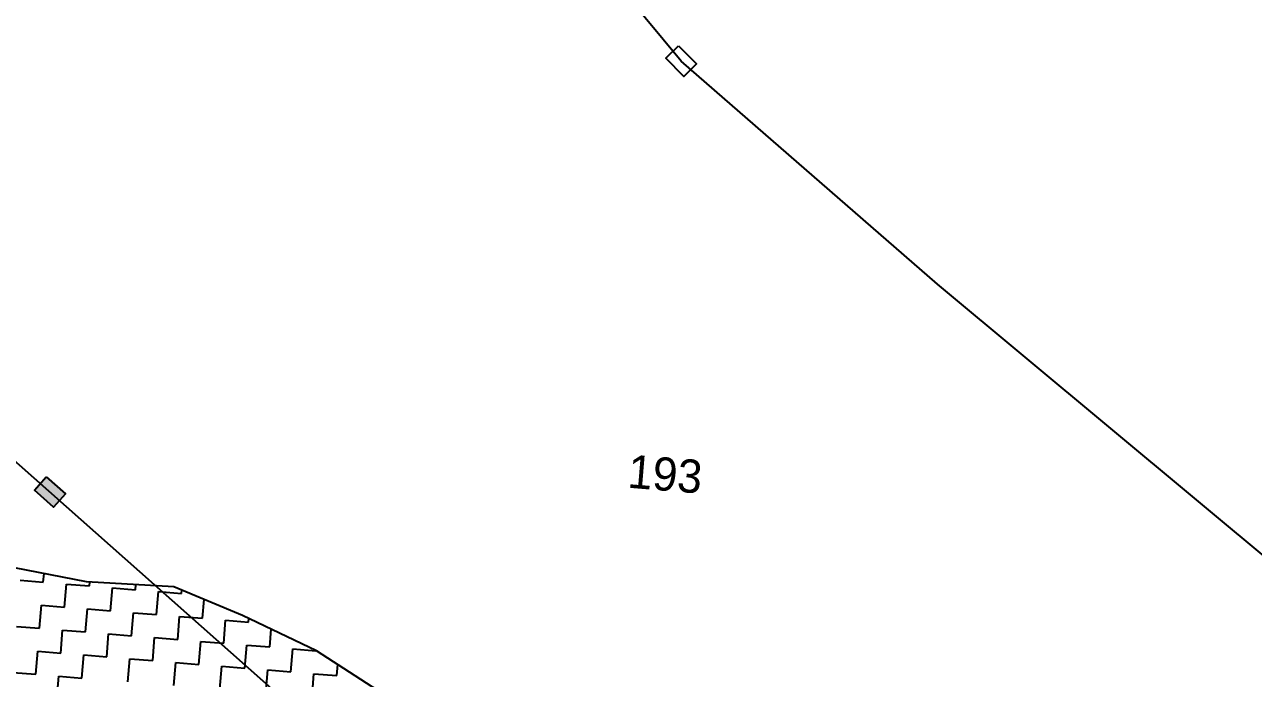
# Model space of a CAD drawing. Header units: metres. Extents: x 286589 to 288713, y 2001360 to 2004418.
# Drawn here: x 287627.8 to 287906.4, y 2004027.7 to 2004175.9 of the extents above; entities that cross this region are included whole.
import ezdxf
from ezdxf.enums import TextEntityAlignment as Align

# ---------------------------------------------------------------- set-up
doc = ezdxf.new("R2010")
doc.units = ezdxf.units.M
doc.header["$MEASUREMENT"] = 0
for name, color, linetype in [('POLY_HATCH', 12, 'Continuous'), ('POLY_PARCEL', 6, 'Continuous'), ('TEXT_PARCEL', 7, 'Continuous'), ('V_BOUND_LINE', 7, 'Continuous')]:
    doc.layers.add(name, color=color, linetype=linetype)
doc.styles.add('TEXT_MAP', font='')
doc.styles.get('TEXT_MAP').set_extended_font_data('Kruti Dev 050')

msp = doc.modelspace()

# ---------------------------------------------------------------- hatches: boundary and pattern name
msp.add_hatch(color=256).paths.add_polyline_path([(287634.38, 2004066.51), (287637.05, 2004069.53), (287632.69, 2004073.39), (287630.02, 2004070.37)])

# ---------------------------------------------------------------- linework, layer by layer
for points in [[(287776.06, 2004171.1), (287780.16, 2004166.96), (287777.29, 2004164.12), (287773.19, 2004168.27)], [(287632.69, 2004073.39), (287637.05, 2004069.53), (287634.38, 2004066.51), (287630.02, 2004070.37)]]:
    msp.add_lwpolyline(points, close=True)
at = {"layer": 'POLY_HATCH', "linetype": 'Continuous'}
for p, q in [((287626.82, 2004049.97), (287632.04, 2004049.54)), ((287632.04, 2004049.54), (287632.2, 2004051.49)), ((287642.48, 2004048.69), (287642.55, 2004049.54)), ((287636.84, 2004043.9), (287637.26, 2004049.12)), ((287637.26, 2004049.12), (287642.48, 2004048.69)), ((287647.27, 2004043.05), (287647.7, 2004048.27)), ((287647.7, 2004048.27), (287652.92, 2004047.84)), ((287652.92, 2004047.84), (287653.01, 2004048.94)), ((287657.71, 2004042.2), (287658.13, 2004047.42)), ((287658.13, 2004047.42), (287663.35, 2004046.99)), ((287663.35, 2004046.99), (287663.41, 2004047.7)), ((287631.19, 2004039.11), (287631.62, 2004044.33)), ((287631.62, 2004044.33), (287636.84, 2004043.9)), ((287668.14, 2004041.35), (287668.49, 2004045.58)), ((287641.63, 2004038.26), (287642.05, 2004043.47)), ((287642.05, 2004043.47), (287647.27, 2004043.05)), ((287652.06, 2004037.41), (287652.49, 2004042.62)), ((287652.49, 2004042.62), (287657.71, 2004042.2)), ((287662.5, 2004036.55), (287662.93, 2004041.77)), ((287662.93, 2004041.77), (287668.14, 2004041.35)), ((287672.94, 2004035.7), (287673.36, 2004040.92)), ((287673.36, 2004040.92), (287678.58, 2004040.5)), ((287678.58, 2004040.5), (287678.64, 2004041.27)), ((287625.97, 2004039.53), (287631.19, 2004039.11)), ((287635.99, 2004033.46), (287636.41, 2004038.68)), ((287636.41, 2004038.68), (287641.63, 2004038.26)), ((287683.37, 2004034.85), (287683.7, 2004038.88)), ((287646.42, 2004032.61), (287646.85, 2004037.83)), ((287646.85, 2004037.83), (287652.06, 2004037.41)), ((287656.86, 2004031.76), (287657.28, 2004036.98)), ((287657.28, 2004036.98), (287662.5, 2004036.55)), ((287667.29, 2004030.91), (287667.72, 2004036.13)), ((287667.72, 2004036.13), (287672.94, 2004035.7)), ((287677.73, 2004030.06), (287678.16, 2004035.28)), ((287678.16, 2004035.28), (287683.37, 2004034.85)), ((287630.34, 2004028.67), (287630.77, 2004033.89)), ((287630.77, 2004033.89), (287635.99, 2004033.46)), ((287640.78, 2004027.82), (287641.2, 2004033.04)), ((287641.2, 2004033.04), (287646.42, 2004032.61)), ((287688.17, 2004029.21), (287688.59, 2004034.43)), ((287688.59, 2004034.43), (287693.81, 2004034)), ((287693.81, 2004034), (287693.82, 2004034.08)), ((287651.21, 2004026.97), (287651.64, 2004032.19)), ((287651.64, 2004032.19), (287656.86, 2004031.76)), ((287661.65, 2004026.12), (287662.08, 2004031.34)), ((287662.08, 2004031.34), (287667.29, 2004030.91)), ((287672.09, 2004025.27), (287672.51, 2004030.49)), ((287672.51, 2004030.49), (287677.73, 2004030.06)), ((287698.6, 2004028.36), (287698.81, 2004030.88)), ((287625.12, 2004029.1), (287630.34, 2004028.67)), ((287635.13, 2004023.03), (287635.56, 2004028.25)), ((287635.56, 2004028.25), (287640.78, 2004027.82)), ((287682.52, 2004024.42), (287682.95, 2004029.64)), ((287682.95, 2004029.64), (287688.17, 2004029.21)), ((287692.96, 2004023.57), (287693.38, 2004028.78)), ((287693.38, 2004028.78), (287698.6, 2004028.36))]:
    msp.add_line(p, q, dxfattribs=at)
at = {"layer": 'POLY_HATCH'}
msp.add_lwpolyline([(287912.32, 2003895.04), (287889.05, 2003882.29), (287872.31, 2003874.2), (287856.58, 2003872.64), (287836.53, 2003876.17), (287816.94, 2003885.33), (287798.4, 2003895.82), (287785.81, 2003909.61), (287776.42, 2003927.86), (287768.86, 2003951.17), (287760.8, 2003968.37), (287762.06, 2003983.87), (287732.95, 2004001.03), (287720.75, 2004013.84), (287711.53, 2004022.63), (287694.01, 2004033.99), (287677.16, 2004041.98), (287661.61, 2004048.45), (287641.83, 2004049.58), (287625.54, 2004052.8)], dxfattribs=at)
at = {"layer": 'POLY_PARCEL'}
msp.add_line((287803, 2003919.95), (287623.31, 2004079), dxfattribs=at)
at = {"layer": 'V_BOUND_LINE'}
for p, q in [((287776.67, 2004167.61), (287705.73, 2004253.09)), ((287834.78, 2004117.05), (287776.67, 2004167.61)), ((287993.68, 2003984.76), (287834.78, 2004117.05))]:
    msp.add_line(p, q, dxfattribs=at)

# ---------------------------------------------------------------- texts
at = {"layer": 'TEXT_PARCEL', "style": 'TEXT_MAP'}
msp.add_text('193', height=7.539, rotation=355.34, dxfattribs=at).set_placement((287772.72, 2004070.28), align=Align.CENTER)

doc.saveas('drawing.dxf')
